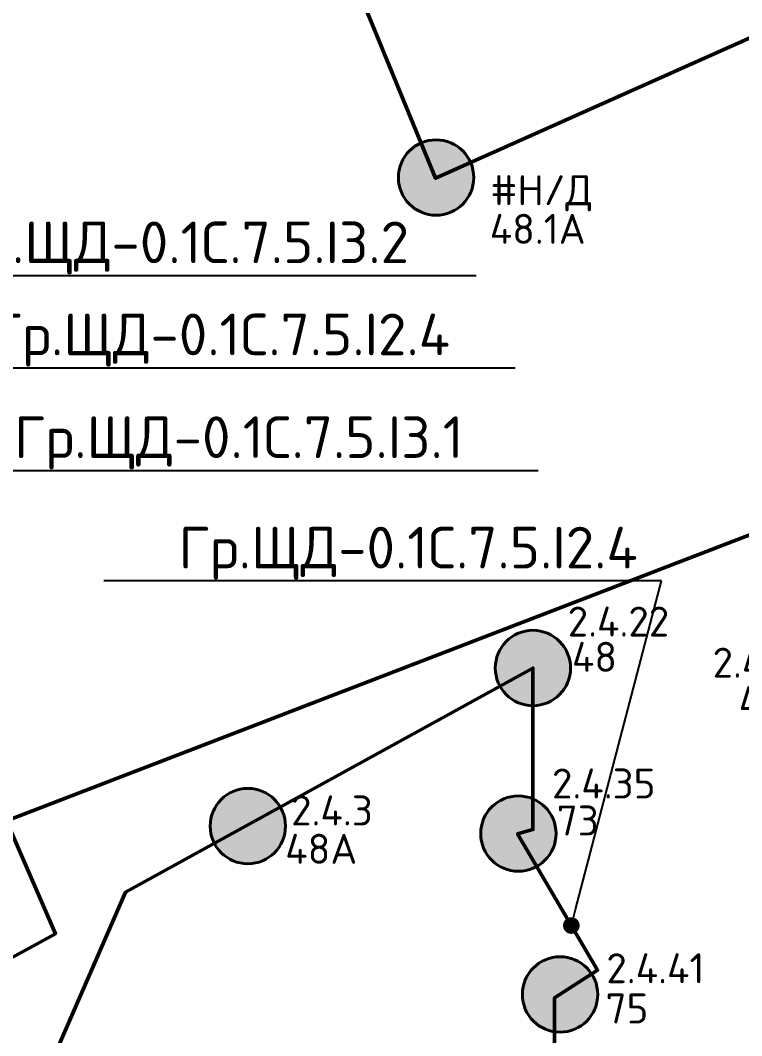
# Model space of a CAD drawing. Header units: millimetres. Extents: x -813692 to 807431, y 0 to 1813163.
# Drawn here: x 22386 to 26720, y 821671 to 827769 of the extents above; entities that cross this region are included whole.
import ezdxf
from ezdxf import colors
from ezdxf.entities.mleader import LeaderData, LeaderLine
from ezdxf.math import Vec2, Vec3

# ---------------------------------------------------------------- set-up
doc = ezdxf.new("R2010")
doc.units = ezdxf.units.MM
for name, color, linetype, lineweight in [('_Гр.ЩД-0.1С.7.4.I6.2', 6, 'Continuous', 50), ('_Гр.ЩД-0.1С.7.5.I2.4', 6, 'Continuous', 50), ('_Гр.ЩД-0.1С.7.5.I3.1', 6, 'Continuous', 50), ('_Гр.ЩД-0.1С.7.5.I3.2', 6, 'Continuous', 50), ('_освещение_dali', 3, 'Continuous', 50), ('A-ANNO-DIMS', 7, 'Continuous', 9), ('АР_монолит', 252, 'Continuous', 50)]:
    doc.layers.add(name, color=color, linetype=linetype, lineweight=lineweight)
for name, color, linetype, lineweight, true_color in [('DLX_LUM 17', 7, 'Continuous', 40, 0x130bf4), ('DLX_LUM 18', 7, 'Continuous', 40, 0x130bf4), ('DLX_LUM 2', 7, 'Continuous', 40, 0x1b0ff0), ('DLX_LUM 24', 7, 'Continuous', 40, 0xfb1804), ('DLX_LUM 5', 7, 'Continuous', 40, 0xfb3904)]:
    doc.layers.add(name, color=color, linetype=linetype, lineweight=lineweight, true_color=true_color)
doc.layers.add('Вставка', color=252, linetype='Continuous')
doc.styles.add('GOST 2.304', font='GOST Common.ttf')
doc.styles.add('ISOCPEUR', font='isocpeur.ttf')
doc.styles.add('TableTextStyle', font='isocpeur.ttf')
doc.linetypes.add('Truba', pattern='A,3e-05,[4,MSH_7,S=1,R=0,X=0,Y=0],-3.022072', length=3.022102)
doc.dimstyles.new('М-200', dxfattribs={"dimtxt": 400, "dimasz": 160, "dimexe": 200, "dimexo": 400, "dimgap": 50, "dimtad": 1, "dimdec": 0, "dimzin": 0, "dimdsep": 46, "dimtxsty": 'GOST 2.304', "dimblk": 'ARCHTICK', "dimcen": 180, "dimdle": 200, "dimadec": 0, "dimazin": 0, "dimtfac": 1, "dimtdec": 0, "dimtmove": 1, "dimatfit": 0, "dimfxl": 1, "dimtolj": 1, "dimtzin": 0, "dimarcsym": 0})

# ---------------------------------------------------------------- blocks, each defined once
blk = doc.blocks.new('_ArchTick')
at = {"color": 0, "linetype": 'ByBlock', "const_width": 0.15}
blk.add_lwpolyline([(-0.5, -0.5), (0.5, 0.5)], dxfattribs=at)
blk = doc.blocks.new('*D38')
at = {"layer": 'A-ANNO-DIMS', "color": 0, "lineweight": -2, "transparency": 16777216}
blk.add_arc((-165703.7676731799, -113309.3101140604), 107894.1889250758, 269.9999981265246, 325.9999989582677, dxfattribs=at)
at = {"layer": 'Defpoints', "color": 0, "lineweight": 30, "transparency": 16777216}
for p in [(-165703.7676731799, -113309.3091635258), (-165703.7668851693, -113309.3106455803), (-75741.26265267245, -173989.7883267059), (-131170.9544618714, -215527.9034105485), (-165703.7712240207, -221903.312837654)]:
    blk.add_point(p, dxfattribs=at)
at = {"layer": 'A-ANNO-DIMS', "color": 0, "lineweight": -2, "transparency": 16777216, "xscale": 160, "yscale": 160, "zscale": 160}
for p, rotation in [((-76255.43229090606, -173642.9765130139), 55.99999895826774), ((-165703.771201138, -221203.4990391362), 179.9999981265246)]:
    blk.add_blockref('_ArchTick', p, dxfattribs=dict(at, rotation=rotation))
at = {"layer": 'A-ANNO-DIMS', "color": 0, "transparency": 16777216, "insert": (-114299.5111252726, -207821.9792714138), "char_height": 400, "attachment_point": 5, "rotation": 28.54121534937681, "style": 'GOST 2.304'}
blk.add_mtext('\\A1;56,0%%D', dxfattribs=at)
blk = doc.blocks.new('DIC29')
at = {"layer": '_Гр.ЩД-0.1С.7.4.I6.2', "color": 18, "true_color": 0x000000, "style": 'TableTextStyle'}
blk.add_text('48.1А', height=180, dxfattribs=at).set_placement((-5342.993955784928, -5002.697080625454, -497.0000007768972))
at = {"layer": '_Гр.ЩД-0.1С.7.4.I6.2', "lineweight": 0, "ltscale": 100, "style": 'TableTextStyle'}
for tag, p, height in [('9А', (-1967.492239330008, 33167.03574314807), 180), ('9', (-2750.992836296464, 32047.14908842044), 180), ('9', (105.1051010289739, 31769.05853849254), 180), ('S', (-998.4060289412737, 31492.90340318857, -3), 250), ('9', (-678.395495937315, 30649.17188376491), 180), ('9А', (2177.702441388072, 30371.08133383689), 180), ('9', (1394.201844421666, 29251.19467910926), 180), ('9', (4250.299781747228, 28973.10412918148), 180), ('9', (3466.799184780823, 27853.21747445373), 180), ('9', (6322.897122106202, 27575.12692452583), 180), ('S', (5547.29180650413, 26856.38452357706, -3), 250), ('9', (5539.396525139804, 26455.2402697982), 180), ('9А', (8395.494462465358, 26177.1497198703), 180), ('9', (7611.993865498953, 25057.26306514267), 180), ('9', (10468.09180282434, 24779.17251521477), 180), ('9', (9684.591205857934, 23659.28586048714), 180), ('9', (12540.68914318349, 23381.19531055924), 180), ('9', (11757.18854621708, 22261.30865583161), 180), ('9А', (14613.28648354248, 21983.21810590371), 180), ('S', (13099.13607743848, 21526.12317268667, -3), 250), ('9', (13829.78588657607, 20863.33145117608), 180), ('9', (16685.88382390163, 20585.24090124818), 180), ('9', (15902.3832269351, 19465.35424652044), 180), ('9', (18758.48116426061, 19187.26369659265), 180), ('9', (17974.98056729421, 18067.37704186491), 180), ('9А', (20831.07850461976, 17789.28649193712), 180), ('S', (18900.81752981618, 17640.36398194032, -3), 250), ('9', (20047.57790765324, 16669.39983720938), 180), ('15', (12356.08665583681, 16515.93311752973, 1003), 180), ('9', (22903.67584497874, 16391.30928728159), 180), ('9', (22120.17524801234, 15271.42263255385), 180), ('9', (24976.27318533784, 14993.33208262606), 180), ('15', (10127.32673509865, 14117.48481848894, 1003), 180), ('9', (24192.77258837138, 13873.44542789832), 180), ('15А', (7792.248566983297, 11613.35950295825, 1003), 180), ('15', (5102.243544274876, 9302.276191402692, 1003), 180), ('15', (1975.652670493218, 7059.447361107566, 1003), 180), ('48.1', (7384.22094256094, 6602.793938076356, -496.9999977865773), 180), ('15А', (-1298.679375414511, 4815.989936953527, 1003), 180), ('48.1', (4814.521861233399, 4676.539562053513, -496.99999835372), 180), ('48.1', (9346.41325697481, 4128.268415897968, -496.9999977865773), 180), ('48.1', (2141.877971985479, 2908.866394972894, -496.9999989346079), 180), ('48.1А', (6635.34679979182, 2096.338569132145, -496.99999835372), 180), ('48.1', (-627.9742942383018, 1267.347118595731, -496.9999995386765), 180), ('48.1', (3816.122092168596, 231.2196963280439, -496.9999989346079), 180), ('48.1', (-3485.01320097148, -205.2815884846495, -497.000000152208), 180), ('48.1', (-6543.877643786909, -1851.504451743676, -497.0000007768972), 180), ('48.1А', (761.9769559979104, -1837.832644642796, -496.9999995386765), 180), ('48.1', (-2251.6736314804, -3391.022014072863, -497.000000152208), 180), ('48.1А', (-5338.881599630724, -4770.568427149439, -497.0000007768972), 180)]:
    blk.add_attdef(tag, p, '', height=height, dxfattribs=at)
blk = doc.blocks.new('DIC8')
at = {"lineweight": 0, "ltscale": 100, "style": 'TableTextStyle'}
for tag, p, height in [('48', (1388.167599222623, 3041.297931984533, -496.9999930633512), 180), ('75', (2094.723003433086, 2299.420754386578, -496.9999945184136), 180), ('48А', (-339.8135506017134, 1849.906848595943, -496.9999930633512), 180), ('73', (-1248.309685210697, 1427.571539860684, -496.9999951623445), 180), ('72', (-155.6931128194556, 438.2211855803616, -496.9999945186355), 180), ('74', (1591.501128156669, 457.1457559941337, -496.9999941527549), 180), ('48А', (2583.241443356499, 467.1359523138963, -496.9999930157733), 180), ('74', (-2872.674152617343, 108.9554828437977, -496.9999951671425), 180), ('48', (-1211.539803867228, 102.1423807595856, -496.9999930633512), 180), ('74', (3039.763160162605, -18.41390415932983, -496.9999935234473), 180), ('48', (-7545.707661615685, -361.688148797024, -496.9999969189321), 180), ('72', (-920.6180686382577, -409.9795365966856, -496.9999945186355), 180), ('46', (-6675.515068717061, -608.411775450455, -496.9999954435948), 180), ('48', (3416.308126455173, -721.6524811494164, -496.9999935567512), 180), ('48', (1101.439316881821, -758.8180653387681, -496.9999930157733), 180), ('75', (-1621.542049580254, -860.3310399586335, -496.9999947878428), 180), ('48', (-2715.891629564492, -1191.190827650134, -496.9999930633512), 180), ('73', (-7640.169403836131, -1334.137663843576, -496.9999964341719), 180), ('S', (-82.2436938220635, -1399.747085069772), 250), ('46', (-5577.143968926743, -1446.609500214923, -496.9999954435948), 180), ('48А', (-9207.146895514801, -1495.976877082605, -496.9999969189321), 180), ('76', (-4579.551514325663, -1501.929331451189, -496.9999954366012), 180), ('76', (3804.981732970104, -1723.61493679136, -496.9999928017701), 180), ('76', (28.56284049525857, -1769.156496693846, -496.9999940488328), 180), ('48', (-1112.267147153616, -1880.66287681926, -496.9999930157733), 180), ('48А', (1925.080141781829, -2064.696862737183, -496.9999935567512), 180), ('45', (-3612.694364888594, -2073.120976241771, -496.9999950582601), 180), ('48А', (-2516.065026987344, -2294.150459485129, -496.9999930157733), 180), ('47', (-4718.109626526013, -2326.71086162515, -496.9999951242298), 180), ('75', (-7313.534604074433, -2443.632942125667, -496.999996090788), 180), ('46', (-5971.793770163047, -2466.694177841651, -496.9999954435948), 180), ('47', (-4234.853706475347, -2670.98913692357, -496.9999951136624), 180), ('48', (-11533.3341478128, -2881.172110993881, -496.9999969189321), 180), ('48', (-5930.786230528727, -3039.735363531392, -496.9999963434811), 180), ('75', (-10485.86442513649, -3059.19585837191), 180), ('48', (484.3693364309147, -3279.620907774661, -496.9999935567512), 180), ('74', (-2631.825406907126, -3296.125751871616, -496.9999943793559), 180), ('S', (-4534.806478537619, -3429.726664632093), 250), ('72', (-1202.129002950154, -3466.032900589984, -496.9999939594313), 180), ('48', (-7589.194924153388, -3512.191376428585, -496.9999963434811), 180), ('46', (-5525.961510989815, -3639.683661481831, -496.9999954435948), 180), ('71', (1635.370517711155, -3634.316201143898, -496.9999926323917), 180), ('48А', (-8858.288133755326, -3698.857812461909, -496.9999963434811), 180), ('72', (-2190.564244868234, -3721.920563219115, -496.9999939594313), 180), ('48', (-6585.214566037059, -3847.6902796668, -496.9999973035146), 180), ('48А', (-7566.782791353762, -4202.000627347734, -496.9999973035146), 180), ('46', (-4266.692797958851, -4174.682661235798, -496.9999954435948), 180), ('76', (-335.2888375204057, -4484.442434978671, -496.9999933907898), 180), ('75', (-5730.206060139462, -4691.921394657809, -496.9999949313133), 180), ('48', (-8617.4493156299, -4950.954478055704, -496.9999973035146), 180), ('46', (-3892.668667465448, -5116.424266299699, -496.9999954435948), 180), ('48А', (-1324.875961471349, -5104.25180100603, -496.9999935567512), 180), ('48', (-2408.258542621508, -5841.01527008554, -496.9999935567512), 180), ('46', (-3579.146401433274, -5990.442982727196, -496.9999954435948), 180), ('73', (-5496.319657932967, -6255.47917967895, -496.999994426948), 180), ('75', (-8443.450746847317, -6710.014505488332, -496.9999951019267), 180), ('48', (-6125.859929047525, -7009.089453910943, -496.9999976508648), 180), ('48А', (-4190.374682469293, -6966.00803771941, -496.9999973035146), 180), ('48', (-8101.415652563795, -7173.33920008922, -496.9999976508648), 180)]:
    blk.add_attdef(tag, p, '', height=height, dxfattribs=at)
at = {"layer": '_освещение_dali', "color": 18, "true_color": 0x000000, "style": 'TableTextStyle'}
for s, p in [('48', (-7520.3145071771, -573.6672914926894, -496.9999969189321)), ('46', (-6518.750658296049, -839.5435866150074, -496.9999954435948)), ('73', (-7611.458501057699, -1556.442837308627, -496.9999964341719)), ('48А', (-9242.61213968508, -1726.328417942394, -496.9999969189321)), ('75', (-7318.011088397354, -2685.023963959422, -496.999996090788))]:
    blk.add_text(s, height=180, dxfattribs=at).set_placement(p)
blk = doc.blocks.new('_Dot')
at = {"color": 0, "linetype": 'ByBlock', "lineweight": -2}
blk.add_line((-0.5, 0), (-1, 0), dxfattribs=at)
at = {"color": 0, "linetype": 'ByBlock', "const_width": 0.5}
blk.add_lwpolyline([(-0.25, 0, 1), (0.25, 0, 1)], format="xyb", close=True, dxfattribs=at)
blk = doc.blocks.new('A$Cab2378fa')
at = {"lineweight": 25, "true_color": 0xfff5f5}
h = blk.add_hatch(color=7, dxfattribs=at)
h.dxf.hatch_style = 1
h.paths.add_polyline_path([(0, 0), (-141.563621815294, -170.2577550872229, 0.1749231821694599), (2.967164162546396, -222.4173093796708, 0.1978084390242711), (162.3200226016343, -156.8074341095053)])
h.paths.add_polyline_path([(-163.1532956101, 157.6124081457965), (-0.005006659775972366, 0.004836623556911945), (147.8183996863663, 177.8018198814243, 0.1753976429270719), (2.967164162546396, 230.2278007939458, 0.2090141411030591)])
at = {"lineweight": 25}
h = blk.add_hatch(color=256, dxfattribs=at)
h.paths.add_polyline_path([(162.3200226016343, -156.8074341095053, 0.442338187719691), (147.8289509192109, 177.7930304361507), (0, 0)])
h.paths.add_polyline_path([(-141.563621815294, -170.2577550872229), (0, 0), (-163.1532956101, 157.6124081457965, 0.4300962011212718)])
blk.add_circle((2.967164162546396, 3.905245705973357), 226.3225550869645)
blk = doc.blocks.new('Оси200')
at = {"layer": 'A-ANNO-DIMS'}
dim = blk.add_angular_dim_2l(base=(-131170.9544618714, -215527.9034105485), line1=((-165703.7668851693, -113309.3106455803), (-75741.26265267248, -173989.7883267059)), line2=((-165703.7676731799, -113309.3091635258), (-165703.7712240207, -221903.312837654)), text='56,0%%D', dimstyle='М-200', override={"dimadec": 2, "dimtmove": 2}, dxfattribs=at)
dim.commit()
dim.dimension.update_dxf_attribs({"geometry": '*D38', "text_midpoint": (-114299.5111252726, -207821.9792714138), "dimtype": 130})
blk = doc.blocks.new('A$C6724712c')
at = {"layer": 'A-ANNO-DIMS', "color": 18, "lineweight": 0, "true_color": 0x000000}
blk.add_blockref('Оси200', (433047.3781595706, 279674.7152285874), dxfattribs=at)

msp = doc.modelspace()

# ---------------------------------------------------------------- block references
at = {"layer": 'Вставка', "linetype": 'Truba', "lineweight": 30, "ltscale": 100}
msp.add_blockref('A$C6724712c', (-266052.3681996589, 717506.4920363114), dxfattribs=at)

# ---------------------------------------------------------------- next in the draw order: linework, layer by layer
at = {"layer": '_Гр.ЩД-0.1С.7.4.I6.2', "ltscale": 100}
msp.add_lwpolyline([(43241.32100344567, 853026.3076106651), (46178.43139393077, 851046.2581650467), (43182.2681975197, 847368.586566078), (42660.73044840741, 847906.6642709273), (40463.69761256991, 845510.5695166333), (38094.0495958453, 842966.2521647887), (35363.69761256995, 840710.5695166333), (32263.69761256993, 838610.5695166333), (28963.69761256991, 836410.5695166333), (30811.40709108166, 833249.8302252123), (29562.82125947841, 832566.9692503508), (23678.74689860796, 829744.0319610807), (24880.77577860155, 826821.0627399691), (28021.88547819654, 828224.3527686911), (31085.28436868827, 829800.1886287555), (34055.29928529328, 831556.2113819907), (36918.44944077728, 833445.450518219), (39677.86269388931, 835511.9672536192), (37715.67037947544, 837986.4927757976), (35100.59166638141, 836029.5567568464), (32381.05516511022, 834233.8580806354)], dxfattribs=at)
at = {"layer": '_Гр.ЩД-0.1С.7.5.I2.4', "ltscale": 100}
msp.add_lwpolyline([(3807.792426576547, 814744.857589792), (3807.792426576547, 828383.0354112731), (5567.400117452431, 828419.0182555818), (10295.18288068898, 829052.3535954346), (14736.24341551969, 829946.9427340627), (19078.39737941856, 831221.1672209713), (19608.04669331348, 831399.6380937456), (22302.67740167381, 822962.2431710556), (22596.91734383814, 822283.4958492299), (22040.53547592986, 821980.954208328), (22459.27535459958, 821250.7154651205), (23019.02406590991, 822533.8830981976), (25465.54328107533, 823879.4740356389), (25465.54328107533, 822908.7568538426), (25372.9477637229, 822883.8080567371), (25854.1242020037, 822063.9642662047), (25595.77802739381, 821898.991842722), (25595.77802739381, 820833.3344307267)], dxfattribs=at)
at = {"layer": '_Гр.ЩД-0.1С.7.5.I3.1', "ltscale": 100}
msp.add_lwpolyline([(6563.444051677361, 814731.6488856014), (3807.804212939406, 814747.3165069994), (3807.792426576547, 828383.0354112731), (5567.400117452436, 828419.0182555818), (10295.18288068898, 829052.3535954346), (14736.24341551969, 829946.9427340627), (19078.39737941856, 831221.1672209713), (19610.74713785449, 831391.1824946208), (22302.67740167381, 822962.2431710556), (26768.0403869927, 824679.073064329), (26944.57337198166, 824348.5585888206), (29792.83217264005, 817704.6969065012), (31984.75861736014, 818757.899342814), (32656.51847403497, 817337.10758746), (33341.68963630638, 817643.1428459239), (35142.17091194526, 818574.791617563), (37117.38964855723, 819380.5749922586)], dxfattribs=at)
at = {"layer": '_Гр.ЩД-0.1С.7.5.I3.2', "ltscale": 100}
msp.add_lwpolyline([(6563.444051677361, 814731.6488856014), (3807.792426576526, 814744.857589792), (3807.792426576547, 828383.0354111779), (5567.400117452437, 828419.0182555818), (10300.85029443029, 829053.4952161663), (14736.24341551969, 829946.9427340627), (19608.04669331348, 831399.6380937456), (22302.67740169472, 822962.2431710636), (26768.0403869927, 824679.073064329), (27036.14732830872, 824098.9212588118), (29792.83217264005, 817704.6969065012), (35077.60489339277, 820328.989047572), (40155.72438822934, 823256.702388399)], dxfattribs=at)

# ---------------------------------------------------------------- next in the draw order: block references
at = {"layer": '_Гр.ЩД-0.1С.7.4.I6.2', "color": 3, "lineweight": 0}
ref = msp.add_blockref('DIC29', (30548.97276809812, 831429.3151132707), dxfattribs=at)
ref.add_attrib('48.1А', '#Н/Д', (25210.09116846739, 826658.7466861212, -497.0000007768972), dxfattribs={"lineweight": 0, "ltscale": 100, "height": 180, "style": 'TableTextStyle'})
at = {"layer": '_Гр.ЩД-0.1С.7.5.I2.4', "color": 3, "lineweight": 0}
ref = msp.add_blockref('DIC8', (33220, 824430), dxfattribs=at)
ref.add_attrib('48', '2.4.22', (25674.29233838432, 824068.311851203, -496.9999969189321), dxfattribs={"layer": '0', "lineweight": 0, "ltscale": 100, "height": 180, "style": 'TableTextStyle'})
ref.add_attrib('48А', '2.4.3', (24012.8531044852, 822934.0231229174, -496.9999969189321), dxfattribs={"layer": '0', "lineweight": 0, "ltscale": 100, "height": 180, "style": 'TableTextStyle'})
ref.add_attrib('46', '2.4.44', (26544.48493128294, 823821.5882245495, -496.9999954435948), dxfattribs={"layer": '0', "lineweight": 0, "ltscale": 100, "height": 180, "style": 'TableTextStyle'})
ref.add_attrib('73', '2.4.35', (25579.83059616387, 823095.8623361564, -496.9999964341719), dxfattribs={"layer": '0', "lineweight": 0, "ltscale": 100, "height": 180, "style": 'TableTextStyle'})
ref.add_attrib('75', '2.4.41', (25906.46539592557, 821986.3670578743, -496.999996090788), dxfattribs={"layer": '0', "lineweight": 0, "ltscale": 100, "height": 180, "style": 'TableTextStyle'})
at = {"layer": 'DLX_LUM 17', "ltscale": 100}
msp.add_blockref('A$Cab2378fa', (25375.06460561387, 822881.1293646721), dxfattribs=at)
at = {"layer": 'DLX_LUM 18', "ltscale": 100}
msp.add_blockref('A$Cab2378fa', (25625.45620717627, 821915.1254584221), dxfattribs=at)
at = {"layer": 'DLX_LUM 2', "ltscale": 100}
msp.add_blockref('A$Cab2378fa', (25462.57611690889, 823875.5687899324), dxfattribs=at)
at = {"layer": 'DLX_LUM 24', "ltscale": 100}
msp.add_blockref('A$Cab2378fa', (24880.77577860155, 826821.0627399691), dxfattribs=at)
at = {"layer": 'DLX_LUM 5', "ltscale": 100}
msp.add_blockref('A$Cab2378fa', (23750.07221433616, 822926.308876277), dxfattribs=at)

# ---------------------------------------------------------------- next in the draw order: leaders
at = {"layer": '_Гр.ЩД-0.1С.7.5.I2.4'}
ml = msp.add_multileader_mtext('Standard', dxfattribs=at)
ml.set_content('Гр.ЩД-0.1С.7.5.I2.4', color=256, style='ISOCPEUR')
ml.set_leader_properties()
ml.set_arrow_properties(name='DOT')
ml.build(insert=Vec2(0, 0))
ml.multileader.update_dxf_attribs({"has_dogleg": 0, "text_left_attachment_type": 6, "text_right_attachment_type": 6, "arrow_head_size": 100})
ctx = ml.context
ctx.base_point, ctx.char_height, ctx.arrow_head_size, ctx.landing_gap_size, ctx.plane_origin = Vec3(22009.77077588998, 825682.6510356194), 250, 100, 200, Vec3(105932.5062621146, 953346.2115001928)
ctx.left_attachment, ctx.right_attachment = 6, 6
notes = []
notes.append((ctx, [(0, (1, 1, 0), (22001.77077588998, 825682.6510356194), (1, 0), 8, [(1, [(21623.18296608888, 825268.5630614073)], 0, [])])]))
ctx.mtext.insert, ctx.mtext.flow_direction = Vec3(22209.77077588998, 826007.6510356194), 5
ml = msp.add_multileader_mtext('Standard', dxfattribs=at)
ml.set_content('Гр.ЩД-0.1С.7.5.I2.4', color=256, style='ISOCPEUR')
ml.set_leader_properties()
ml.set_arrow_properties(name='DOT')
ml.build(insert=Vec2(0, 0))
ml.multileader.update_dxf_attribs({"has_dogleg": 0, "text_left_attachment_type": 6, "text_right_attachment_type": 6, "arrow_head_size": 100})
ctx = ml.context
ctx.base_point, ctx.char_height, ctx.arrow_head_size, ctx.landing_gap_size, ctx.plane_origin = Vec3(23137.21976512095, 824402.619940767), 250, 100, 200, Vec3(107059.9552513456, 952066.1804053403)
ctx.left_attachment, ctx.right_attachment = 6, 6
notes.append((ctx, [(1, (1, 1, 0), (26245.21976512095, 824402.619940767), (-1, 0), 8, [(1, [(25696.33375596996, 822332.8126700217)], 0, [])])]))
ctx.mtext.insert, ctx.mtext.flow_direction = Vec3(23337.21976512095, 824727.619940767), 5
at = {"layer": '_Гр.ЩД-0.1С.7.5.I3.1'}
ml = msp.add_multileader_mtext('Standard', dxfattribs=at)
ml.set_content('Гр.ЩД-0.1С.7.5.I3.1', color=256, style='ISOCPEUR')
ml.set_leader_properties()
ml.set_arrow_properties(name='DOT')
ml.build(insert=Vec2(0, 0))
ml.multileader.update_dxf_attribs({"has_dogleg": 0, "text_left_attachment_type": 6, "text_right_attachment_type": 6, "arrow_head_size": 100})
ctx = ml.context
ctx.base_point, ctx.char_height, ctx.arrow_head_size, ctx.landing_gap_size, ctx.plane_origin = Vec3(22149.10630233958, 825065.5630463664), 250, 100, 200, Vec3(106071.8417885642, 952729.1235109398)
ctx.left_attachment, ctx.right_attachment = 6, 6
notes.append((ctx, [(0, (1, 1, 0), (22141.10630233958, 825065.5630463664), (1, 0), 8, [(1, [(21762.51849253848, 824651.4750721543)], 0, [])])]))
ctx.mtext.insert, ctx.mtext.flow_direction = Vec3(22349.10630233958, 825390.5630463664), 5
at = {"layer": '_Гр.ЩД-0.1С.7.5.I3.2'}
ml = msp.add_multileader_mtext('Standard', dxfattribs=at)
ml.set_content('Гр.ЩД-0.1С.7.5.I3.2', color=256, style='ISOCPEUR')
ml.set_leader_properties()
ml.set_arrow_properties(name='DOT')
ml.build(insert=Vec2(0, 0))
ml.multileader.update_dxf_attribs({"has_dogleg": 0, "text_left_attachment_type": 6, "text_right_attachment_type": 6, "arrow_head_size": 100})
ctx = ml.context
ctx.base_point, ctx.char_height, ctx.arrow_head_size, ctx.landing_gap_size, ctx.plane_origin = Vec3(21775.45275919139, 826235.7693506912), 250, 100, 200, Vec3(105698.188245416, 953899.3298152646)
ctx.left_attachment, ctx.right_attachment = 6, 6
notes.append((ctx, [(0, (1, 1, 0), (21767.45275919139, 826235.7693506912), (1, 0), 8, [(1, [(21388.86494939029, 825821.6813764791)], 0, [])])]))
ctx.mtext.insert, ctx.mtext.flow_direction = Vec3(21975.45275919139, 826560.7693506912), 5
for ctx, leaders in notes:
    for number, flags, end, landing, length, lines in leaders:
        leader = LeaderData()
        leader.index, (leader.has_last_leader_line, leader.has_dogleg_vector, leader.attachment_direction) = number, flags
        leader.last_leader_point, leader.dogleg_vector, leader.dogleg_length = Vec3(end), Vec3(landing), length
        for number, points, colour, breaks in lines:
            line = LeaderLine()
            line.index, line.vertices, line.color, line.breaks = number, Vec3.list(points), colors.encode_raw_color(colour), breaks
            leader.lines.append(line)
        ctx.leaders.append(leader)

doc.saveas('drawing.dxf')
